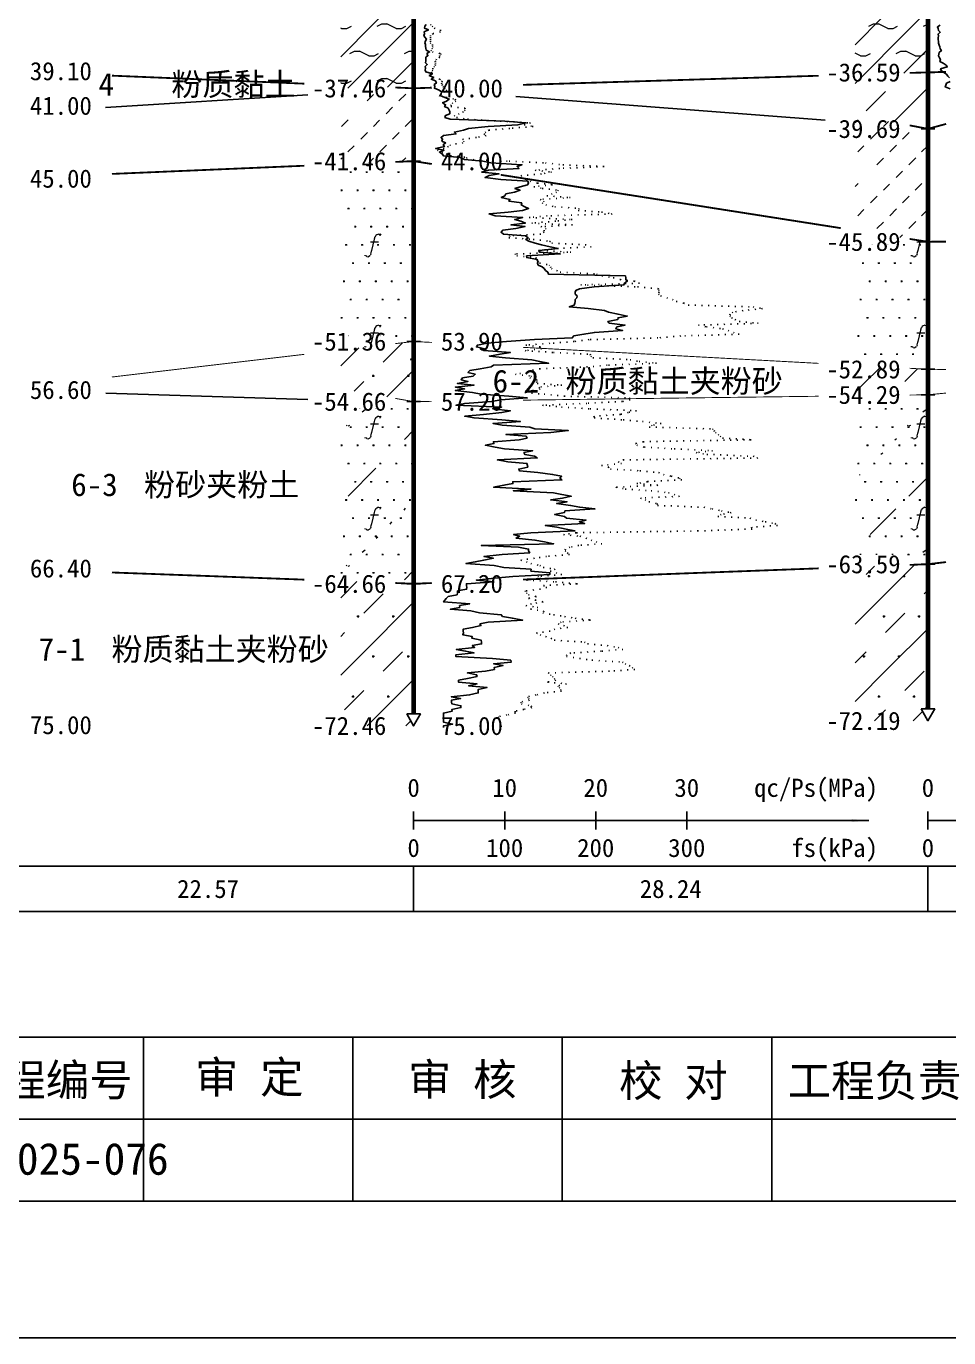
# Model space of a CAD drawing. Extents: x -37 to 3540, y -1485 to 297.
# Drawn here: x 2424.5 to 2525.8, y -891 to -747 of the extents above; entities that cross this region are included whole.
import ezdxf
from ezdxf.enums import TextEntityAlignment as Align

# ---------------------------------------------------------------- set-up
doc = ezdxf.new("R2010")
doc.units = 0
doc.linetypes.add('DOT', pattern=[6.35, 0, -6.35])
doc.layers.get('0').update_dxf_attribs({"linetype": 'CONTINUOUS'})
for name, color, linetype in [('CURVE', 200, 'CONTINUOUS'), ('FRAME', 7, 'CONTINUOUS'), ('HOLE', 41, 'CONTINUOUS'), ('RULER', 7, 'CONTINUOUS'), ('STRATUM', 241, 'CONTINUOUS')]:
    doc.layers.add(name, color=color, linetype=linetype)
doc.layers.add('HATCH', color=7, linetype='CONTINUOUS', lineweight=13)
doc.styles.add('ST', font='')
doc.styles.get('ST').set_extended_font_data('SimSun')
pattern_1 = [(45, (2182.6135, -891), (-2.12132, 2.12132), [10, 0]), (26.565, (2183.6876, -891.2536), (5.999823, 5.999812), [0.567, -12.849]), (0, (2183.1206, -891.2536), (0, 6), [0.567, -5.433]), (26.565, (2181.0322, -891), (5.999823, 5.999812), [0.567, -12.849]), (0, (2181.5393, -890.7464), (0, 6), [0.567, -5.433]), (153.435, (2183.1206, -891.2536), (-5.999818, -5e-06), [1.134, -12.2826]), (26.565, (2186.6876, -888.2536), (5.999823, 5.999812), [0.567, -12.849]), (0, (2186.1206, -888.2536), (0, 6), [0.567, -5.433]), (26.565, (2184.0322, -888), (5.999823, 5.999812), [0.567, -12.849]), (0, (2184.5393, -887.7464), (0, 6), [0.567, -5.433]), (153.435, (2186.1206, -888.2536), (-5.999818, -5e-06), [1.134, -12.2826])]
pattern_2 = [(45, (2182.6135, -891), (-6e-07, 6.99998), [0.9473, -8.9522]), (45, (2184.0135, -889.6), (-6e-07, 6.99998), [0.9869, -8.9126]), (45, (2185.4135, -888.2), (-6e-07, 6.99998), [1.06018, -8.83931]), (45, (2186.8135, -886.8), (-6e-07, 6.99998), [0.94918, -8.95032]), (45, (2188.2135, -885.4), (-6e-07, 6.99998), [1.0365, -8.863]), (45, (2186.1135, -891), (-6e-07, 6.99998), [1.01335, -8.88615]), (45, (2187.5135, -889.6), (-6e-07, 6.99998), [1.07896, -12.12037]), (45, (2188.9135, -888.2), (-6e-07, 6.99998), [0.99882, -8.90067]), (45, (2183.3135, -886.8), (-4e-07, 6.99998), [1.05533, -8.84416]), (45, (2184.7135, -885.4), (-4e-07, 6.99998), [1.0365, -8.863])]
pattern_3 = [(82.875, (2181.7789, -892.206), (0.0003693, 10.0001764), [0.0893, -80.5337]), (143.13, (2181.8799, -892.2818), (-29.999964, 20.000054), [0.12627, -49.87373]), (172.875, (2182.0571, -892.304), (-70.0002457, 9.9996603), [0.17857, -80.44443]), (206.565, (2182.2355, -892.2147), (-9.999705, -9.999687), [0.19954, -22.16046]), (243.435, (2182.325, -892.0363), (9e-06, -9.999696), [0.19954, -22.16146]), (255.964, (2182.414, -891.679), (-0.0002, -9.999501), [0.36813, -40.86287]), (255.964, (2182.724, -890.439), (-0.0002, -9.999501), [1.27838, -39.95262]), (255.964, (2182.7926, -890.165), (-0.0002, -9.999501), [0.28235, -40.94865]), (216.87, (2182.9828, -889.9108), (-9.999982, -10.000018), [0.12627, -49.87373]), (243.435, (2182.882, -889.9865), (9e-06, -9.999696), [0.19954, -22.16146]), (206.565, (2183.1613, -889.8215), (-9.999705, -9.999687), [0.19954, -22.16046]), (172.875, (2183.3385, -889.8437), (-70.0002457, 9.9996603), [0.17857, -80.44443]), (143.13, (2183.4395, -889.9194), (-29.999964, 20.000054), [0.12627, -49.87373]), (82.875, (2183.4284, -890.008), (0.0003693, 10.0001764), [0.0893, -80.5337]), (0, (2182.284, -890.66), (0, 10), [0.89286, -9.10714]), (0, (2182.6385, -891), (1, 2), [0, -1.75]), (0, (2182.6135, -890.975), (1, 2), [0, -1.75]), (0, (2182.6135, -891), (1, 2), [0, -1.75]), (0, (2182.5885, -891), (1, 2), [0, -1.75]), (0, (2182.6135, -891.025), (1, 2), [0, -1.75])]
pattern_4 = [(45, (2182.6135, -891), (-4.24264, 4.24264), [10, 0]), (45, (2183.6745, -894.182), (-2.12132, 6.36396), [3, -3])]
pattern_5 = [(82.875, (2180.7773, -893.6533), (0.000812, 22.000388), [0.1964, -177.1742]), (143.13, (2180.9996, -893.82), (-65.99992, 44.00012), [0.2778, -109.7222]), (172.875, (2181.3894, -893.8687), (-154.00054, 21.999253), [0.39285, -176.97775]), (206.565, (2181.782, -893.672), (-21.99935, -21.9993), [0.439, -48.753]), (243.435, (2181.978, -893.28), (2e-05, -21.99933), [0.439, -48.7552]), (255.964, (2182.175, -892.494), (-0.00044, -21.9989), [0.8099, -89.8983]), (255.964, (2182.857, -889.7656), (-0.00044, -21.9989), [2.8124, -87.8958]), (255.964, (2183.0075, -889.163), (-0.00044, -21.9989), [0.6212, -90.087]), (216.87, (2183.426, -888.6037), (-21.99996, -22.00004), [0.2778, -109.7222]), (243.435, (2183.204, -888.77), (2e-05, -21.99933), [0.439, -48.7552]), (206.565, (2183.819, -888.407), (-21.99935, -21.9993), [0.439, -48.753]), (172.875, (2184.2085, -888.456), (-154.00054, 21.999253), [0.39285, -176.97775]), (143.13, (2184.4308, -888.6228), (-65.99992, 44.00012), [0.2778, -109.7222]), (82.875, (2184.4064, -888.8177), (0.000812, 22.000388), [0.1964, -177.1742]), (0, (2181.888, -890.252), (0, 22), [1.9643, -20.0357]), (0, (2182.6685, -891), (2.2, 4.4), [0, -3.85]), (0, (2182.6135, -890.945), (2.2, 4.4), [0, -3.85]), (0, (2182.6135, -891), (2.2, 4.4), [0, -3.85]), (0, (2182.5585, -891), (2.2, 4.4), [0, -3.85]), (0, (2182.6135, -891.055), (2.2, 4.4), [0, -3.85])]
pattern_6 = [(45, (2182.613, -891), (-2e-06, 15.39996), [4.3383, -17.4406]), (45, (2188.802, -884.777), (-2e-06, 15.39996), [4.3861, -17.3928]), (45, (2193.762, -879.819), (-2e-06, 15.39996), [3.98994, -17.78894]), (26.565, (2182.6135, -883.3), (15.4, 15.4), [0.2123, -34.22315]), (36.8699, (2184.1535, -881.76), (15.4, 15.4), [0.43504, -76.56496]), (315, (2190.313, -875.653), (15.39996, 3e-06), [0.0727, -21.7062]), (26.565, (2190.3135, -891), (15.4, 15.4), [0.31845, -34.117]), (26.565, (2191.8535, -889.46), (15.4, 15.4), [0.2316, -34.20383]), (90, (2192.623, -888.69), (-15.4, -1e-06), [0.0633, -15.3367]), (26.565, (2193.3935, -887.92), (15.4, 15.4), [0.2002, -68.6707]), (36.8699, (2194.9335, -886.38), (15.4, 15.4), [0.2435, -76.7565]), (45, (2196.473, -884.84), (-5e-07, 15.39996), [0.24005, -21.53884]), (315, (2197.825, -883.195), (15.39996, 3e-06), [0.0727, -21.7062]), (36.8699, (2185.6935, -880.22), (15.4, 15.4), [0.22493, -76.77507]), (53.1301, (2187.2335, -878.68), (30.8, 46.2), [0.29564, -76.70436]), (53.1301, (2188.7735, -877.14), (30.8, 46.2), [0.27774, -76.72226])]

# ---------------------------------------------------------------- blocks, each defined once
blk = doc.blocks.new('图签_A3长')
for p, q in [((0, 18), (-380, 18)), ((-165, 0), (-165, 18)), ((-142, 0), (-142, 18)), ((-119, 0), (-119, 18)), ((-96, 0), (-96, 18)), ((-320, 9), (0, 9)), ((-380, 0), (0, 0))]:
    blk.add_line(p, q)
at = {"style": 'ST'}
for s, p in [('审 定', (-153.38, 13.61)), ('工程编号', (-175.73, 13.3)), ('审 核', (-129.99, 13.36)), ('校 对', (-106.8, 13.23)), ('工程负责', (-84.71, 13.23))]:
    blk.add_text(s, height=3.5, dxfattribs=at).set_placement(p, align=Align.MIDDLE_CENTER)
for tag, p in [('01＿单位名称', (-349.98, 8.36)), ('02＿工程名称', (-271.3, 5.16)), ('04＿工程编号', (-176.51, 4.65)), ('05＿日期', (-35.59, 4.65)), ('06＿图号', (-11.16, 4.91))]:
    blk.add_attdef(tag, text='', height=3.5, dxfattribs=at).set_placement(p, align=Align.MIDDLE_CENTER)
at = {"style": 'ST', "width": 0.85}
blk.add_attdef('03＿图件名称', text='', height=3, dxfattribs=at).set_placement((-205.49, 5.05), align=Align.MIDDLE_CENTER)
blk = doc.blocks.new('Arrow')
for points in [[(-3.984779, 0.348623), (0, 0), (-3.189535, 0)], [(-3.189535, 0), (0, 0), (-3.984779, -0.348623)]]:
    blk.add_solid(points)

msp = doc.modelspace()

# ---------------------------------------------------------------- hatches: boundary and pattern name
at = {"layer": 'HATCH'}
h = msp.add_hatch(dxfattribs=at)
h.set_pattern_fill('YNNT', color=251, style=0)
h.set_pattern_definition(pattern_1)
h.paths.add_polyline_path([(2467.03, -740), (2459.03, -739.07), (2459.03, -753.47), (2467.03, -753.81)])
h.paths.add_polyline_path([(2454.96, -755.29), (2464.52, -755.29), (2464.52, -752.36), (2454.96, -752.36)], flags=9)
h.paths.add_polyline_path([(2454.96, -741.49), (2464.52, -741.49), (2464.52, -738.56), (2454.96, -738.56)], flags=9)
h = msp.add_hatch(dxfattribs=at)
h.set_pattern_fill('YNNT', color=251, style=0)
h.set_pattern_definition(pattern_1)
h.paths.add_polyline_path([(2523.51, -739.06), (2515.51, -739.19), (2515.51, -752.31), (2523.51, -752.06)])
h.paths.add_polyline_path([(2511.44, -753.55), (2521, -753.55), (2521, -750.62), (2511.44, -750.62)], flags=9)
h.paths.add_polyline_path([(2511.44, -740.55), (2521, -740.55), (2521, -737.62), (2511.44, -737.62)], flags=9)
h = msp.add_hatch(dxfattribs=at)
h.set_pattern_fill('FZNT', color=32, style=0)
h.set_pattern_definition(pattern_4)
h.paths.add_polyline_path([(2523.51, -752.06), (2515.51, -752.31), (2515.51, -756.75), (2523.51, -758.26)])
h.paths.add_polyline_path([(2511.44, -759.75), (2521, -759.75), (2521, -756.82), (2511.44, -756.82)], flags=9)
h.paths.add_polyline_path([(2511.44, -753.55), (2521, -753.55), (2521, -750.62), (2511.44, -750.62)], flags=9)
h = msp.add_hatch(dxfattribs=at)
h.set_pattern_fill('NZFT', color=52, style=0)
h.set_pattern_definition(pattern_2)
h.paths.add_polyline_path([(2467.03, -753.81), (2459.03, -753.47), (2459.03, -762.14), (2467.03, -761.81)])
h.paths.add_polyline_path([(2454.96, -763.29), (2464.52, -763.29), (2464.52, -760.36), (2454.96, -760.36)], flags=9)
h.paths.add_polyline_path([(2454.96, -755.29), (2464.52, -755.29), (2464.52, -752.36), (2454.96, -752.36)], flags=9)
h = msp.add_hatch(dxfattribs=at)
h.set_pattern_fill('NZFT', color=52, style=0)
h.set_pattern_definition(pattern_2)
h.paths.add_polyline_path([(2523.51, -758.26), (2515.51, -756.75), (2515.51, -769.41), (2523.51, -770.66)])
h.paths.add_polyline_path([(2511.44, -772.15), (2521, -772.15), (2521, -769.22), (2511.44, -769.22)], flags=9)
h.paths.add_polyline_path([(2511.44, -759.75), (2521, -759.75), (2521, -756.82), (2511.44, -756.82)], flags=9)
h = msp.add_hatch(dxfattribs=at)
h.set_pattern_fill('FS', color=142, style=0)
h.set_pattern_definition(pattern_3)
h.paths.add_polyline_path([(2467.03, -761.81), (2459.03, -762.14), (2459.03, -782.55), (2467.03, -781.61)])
h.paths.add_polyline_path([(2454.96, -783.09), (2464.52, -783.09), (2464.52, -780.16), (2454.96, -780.16)], flags=9)
h.paths.add_polyline_path([(2454.96, -763.29), (2464.52, -763.29), (2464.52, -760.36), (2454.96, -760.36)], flags=9)
h = msp.add_hatch(dxfattribs=at)
h.set_pattern_fill('FS', color=142, style=0)
h.set_pattern_definition(pattern_3)
h.paths.add_polyline_path([(2523.51, -770.66), (2515.51, -769.41), (2515.51, -784.23), (2523.51, -784.66)])
h.paths.add_polyline_path([(2511.44, -786.15), (2521, -786.15), (2521, -783.22), (2511.44, -783.22)], flags=9)
h.paths.add_polyline_path([(2511.44, -772.15), (2521, -772.15), (2521, -769.22), (2511.44, -769.22)], flags=9)
h = msp.add_hatch(dxfattribs=at)
h.set_pattern_fill('FZNT', color=32, style=0)
h.set_pattern_definition(pattern_4)
h.paths.add_polyline_path([(2467.03, -781.61), (2459.03, -782.55), (2459.03, -786.81), (2467.03, -788.21)])
h.paths.add_polyline_path([(2454.96, -789.69), (2464.52, -789.69), (2464.52, -786.76), (2454.96, -786.76)], flags=9)
h.paths.add_polyline_path([(2454.96, -783.09), (2464.52, -783.09), (2464.52, -780.16), (2454.96, -780.16)], flags=9)
h = msp.add_hatch(dxfattribs=at)
h.set_pattern_fill('FS', color=32, scale=2.2, style=0)
h.set_pattern_definition(pattern_5)
h.paths.add_polyline_path([(2467.03, -781.61), (2459.03, -782.55), (2459.03, -786.81), (2467.03, -788.21)])
h.paths.add_polyline_path([(2454.96, -789.69), (2464.52, -789.69), (2464.52, -786.76), (2454.96, -786.76)], flags=9)
h.paths.add_polyline_path([(2454.96, -783.09), (2464.52, -783.09), (2464.52, -780.16), (2454.96, -780.16)], flags=9)
h = msp.add_hatch(dxfattribs=at)
h.set_pattern_fill('FZNT', color=32, style=0)
h.set_pattern_definition(pattern_4)
h.paths.add_polyline_path([(2523.51, -784.66), (2515.51, -784.23), (2515.51, -787.57), (2523.51, -787.46)])
h.paths.add_polyline_path([(2511.44, -788.95), (2521, -788.95), (2521, -786.02), (2511.44, -786.02)], flags=9)
h.paths.add_polyline_path([(2511.44, -786.15), (2521, -786.15), (2521, -783.22), (2511.44, -783.22)], flags=9)
h = msp.add_hatch(dxfattribs=at)
h.set_pattern_fill('FS', color=142, style=0)
h.set_pattern_definition(pattern_3)
h.paths.add_polyline_path([(2523.51, -787.46), (2515.51, -787.57), (2515.51, -806.36), (2523.51, -806.06)])
h.paths.add_polyline_path([(2511.44, -807.55), (2521, -807.55), (2521, -804.62), (2511.44, -804.62)], flags=9)
h.paths.add_polyline_path([(2511.44, -788.95), (2521, -788.95), (2521, -786.02), (2511.44, -786.02)], flags=9)
h = msp.add_hatch(dxfattribs=at)
h.set_pattern_fill('SZFT', color=142, scale=2.2, style=0)
h.set_pattern_definition(pattern_6)
h.paths.add_polyline_path([(2523.51, -787.46), (2515.51, -787.57), (2515.51, -806.36), (2523.51, -806.06)])
h.paths.add_polyline_path([(2511.44, -807.55), (2521, -807.55), (2521, -804.62), (2511.44, -804.62)], flags=9)
h.paths.add_polyline_path([(2511.44, -788.95), (2521, -788.95), (2521, -786.02), (2511.44, -786.02)], flags=9)
h = msp.add_hatch(dxfattribs=at)
h.set_pattern_fill('FS', color=142, style=0)
h.set_pattern_definition(pattern_3)
h.paths.add_polyline_path([(2467.03, -788.21), (2459.03, -786.81), (2459.03, -807.91), (2467.03, -808.21)])
h.paths.add_polyline_path([(2454.96, -809.69), (2464.52, -809.69), (2464.52, -806.76), (2454.96, -806.76)], flags=9)
h.paths.add_polyline_path([(2454.96, -789.69), (2464.52, -789.69), (2464.52, -786.76), (2454.96, -786.76)], flags=9)
h = msp.add_hatch(dxfattribs=at)
h.set_pattern_fill('SZFT', color=142, scale=2.2, style=0)
h.set_pattern_definition(pattern_6)
h.paths.add_polyline_path([(2467.03, -788.21), (2459.03, -786.81), (2459.03, -807.91), (2467.03, -808.21)])
h.paths.add_polyline_path([(2454.96, -809.69), (2464.52, -809.69), (2464.52, -806.76), (2454.96, -806.76)], flags=9)
h.paths.add_polyline_path([(2454.96, -789.69), (2464.52, -789.69), (2464.52, -786.76), (2454.96, -786.76)], flags=9)
h = msp.add_hatch(dxfattribs=at)
h.set_pattern_fill('FZNT', color=32, style=0)
h.set_pattern_definition(pattern_4)
h.paths.add_polyline_path([(2523.51, -806.06), (2515.51, -806.36), (2515.51, -823.26), (2523.51, -823.26), (2522.76, -821.96), (2523.51, -821.96)])
h.paths.add_polyline_path([(2511.44, -824.75), (2521, -824.75), (2521, -821.82), (2511.44, -821.82)], flags=9)
h.paths.add_polyline_path([(2511.44, -807.55), (2521, -807.55), (2521, -804.62), (2511.44, -804.62)], flags=9)
h = msp.add_hatch(dxfattribs=at)
h.set_pattern_fill('FS', color=32, scale=2.2, style=0)
h.set_pattern_definition(pattern_5)
h.paths.add_polyline_path([(2523.51, -806.06), (2515.51, -806.36), (2515.51, -823.26), (2523.51, -823.26), (2522.76, -821.96), (2523.51, -821.96)])
h.paths.add_polyline_path([(2511.44, -824.75), (2521, -824.75), (2521, -821.82), (2511.44, -821.82)], flags=9)
h.paths.add_polyline_path([(2511.44, -807.55), (2521, -807.55), (2521, -804.62), (2511.44, -804.62)], flags=9)
h = msp.add_hatch(dxfattribs=at)
h.set_pattern_fill('FZNT', color=32, style=0)
h.set_pattern_definition(pattern_4)
h.paths.add_polyline_path([(2467.03, -808.21), (2459.03, -807.91), (2459.03, -823.81), (2467.03, -823.81), (2466.28, -822.51), (2467.03, -822.51)])
h.paths.add_polyline_path([(2454.96, -825.29), (2464.52, -825.29), (2464.52, -822.36), (2454.96, -822.36)], flags=9)
h.paths.add_polyline_path([(2454.96, -809.69), (2464.52, -809.69), (2464.52, -806.76), (2454.96, -806.76)], flags=9)
h = msp.add_hatch(dxfattribs=at)
h.set_pattern_fill('FS', color=32, scale=2.2, style=0)
h.set_pattern_definition(pattern_5)
h.paths.add_polyline_path([(2467.03, -808.21), (2459.03, -807.91), (2459.03, -823.81), (2467.03, -823.81), (2466.28, -822.51), (2467.03, -822.51)])
h.paths.add_polyline_path([(2454.96, -825.29), (2464.52, -825.29), (2464.52, -822.36), (2454.96, -822.36)], flags=9)
h.paths.add_polyline_path([(2454.96, -809.69), (2464.52, -809.69), (2464.52, -806.76), (2454.96, -806.76)], flags=9)

# ---------------------------------------------------------------- linework, layer by layer
at = {"layer": 'CURVE', "color": 30, "linetype": 'Continuous'}
for points in [[(2468.41, -746.81), (2468.26, -747), (2468.24, -747.21), (2468.66, -747.4), (2468.18, -747.61), (2468.22, -747.81), (2468.17, -748), (2468.26, -748.21), (2468.44, -748.4), (2468.33, -748.61), (2468.27, -748.81), (2468.32, -749), (2468.34, -749.21), (2468.37, -749.4), (2468.41, -749.61), (2468.78, -749.81), (2468.49, -750), (2468.6, -750.21), (2468.36, -750.4), (2468.38, -750.61), (2468.37, -750.81), (2468.33, -751), (2468.53, -751.21), (2468.31, -751.4), (2468.32, -751.61), (2468.3, -751.81), (2468.36, -752), (2469.1, -752.21), (2468.75, -752.4), (2469.25, -752.61), (2468.97, -752.81), (2469.43, -753), (2469.54, -753.21), (2469.29, -753.4), (2469.36, -753.61), (2469.32, -753.81), (2469.82, -754), (2470.08, -754.21), (2470.07, -754.4), (2469.94, -754.61), (2470.45, -754.81), (2470.95, -755), (2470.64, -755.21), (2470.22, -755.4), (2470.55, -755.61), (2470.43, -755.81), (2470.81, -756), (2470.93, -756.21), (2470.99, -756.4), (2471, -756.61), (2470.53, -756.81), (2470.47, -757), (2471.06, -757.21), (2477.05, -757.4), (2479.4, -757.61), (2478.48, -757.81), (2475.21, -758), (2473.07, -758.21), (2472.52, -758.4), (2471.51, -758.61), (2471.69, -758.81), (2470.31, -759), (2470.04, -759.21), (2470.22, -759.4), (2470.13, -759.61), (2470.54, -759.81), (2470.28, -760), (2470.42, -760.21), (2469.45, -760.4), (2470.35, -760.61), (2469.86, -760.81), (2470.17, -761), (2470.3, -761.21), (2472.16, -761.4), (2472.62, -761.61), (2474.62, -761.81), (2475.52, -762), (2478.93, -762.21), (2478.4, -762.4), (2478.62, -762.61), (2475.26, -762.81), (2474.52, -763), (2476.41, -763.21), (2475.33, -763.4), (2474.87, -763.61), (2476.62, -763.81), (2479.58, -764), (2479.66, -764.21), (2479.54, -764.4), (2478.75, -764.61), (2478.15, -764.81), (2478.72, -765), (2478.1, -765.21), (2477.17, -765.4), (2477.05, -765.61), (2476.66, -765.81), (2477.61, -766), (2477.49, -766.21), (2478.91, -766.4), (2478.86, -766.61), (2479.26, -766.81), (2479.65, -767), (2478.98, -767.21), (2477.43, -767.4), (2475.31, -767.61), (2475.98, -767.81), (2479.02, -768), (2478.14, -768.21), (2478.8, -768.4), (2479.31, -768.61), (2477.71, -768.81), (2479.27, -769), (2478.24, -769.21), (2476.82, -769.4), (2476.63, -769.61), (2476.9, -769.81), (2479.3, -770), (2479.6, -770.21), (2479.34, -770.4), (2479.69, -770.61), (2480.38, -770.81), (2481.06, -771), (2482.01, -771.21), (2482.89, -771.4), (2480.77, -771.61), (2480.86, -771.81), (2483.13, -772), (2479.43, -772.21), (2479.45, -772.4), (2480.61, -772.61), (2480.66, -772.81), (2480.64, -773), (2480.71, -773.21), (2481.15, -773.4), (2481.38, -773.61), (2481.53, -773.81), (2481.76, -774), (2481.84, -774.21), (2490.29, -774.4), (2490.35, -774.61), (2490.32, -774.81), (2490.5, -775), (2490.18, -775.21), (2490.13, -775.4), (2486.85, -775.61), (2485.25, -775.81), (2484.83, -776), (2484.78, -776.21), (2484.78, -776.4), (2484.98, -776.61), (2484.94, -776.81), (2484.79, -777), (2484.78, -777.21), (2484.74, -777.4), (2484.66, -777.61), (2484.12, -777.81), (2486.2, -778), (2488, -778.21), (2488.42, -778.4), (2489.48, -778.61), (2490.5, -778.81), (2489.48, -779), (2489.44, -779.21), (2488.36, -779.4), (2488.52, -779.61), (2490.26, -779.81), (2489.35, -780), (2489.23, -780.21), (2489.98, -780.4), (2486.88, -780.61), (2485.73, -780.81), (2484.61, -781), (2484.46, -781.21), (2480.32, -781.4), (2477.23, -781.61), (2475.1, -781.81), (2474.04, -782), (2473.92, -782.21), (2474.8, -782.4), (2474.73, -782.61), (2477.66, -782.81), (2476.52, -783), (2475.35, -783.21), (2477.12, -783.4), (2480, -783.61), (2480.91, -783.81), (2481.86, -784), (2475.81, -784.21), (2475.54, -784.4), (2474.35, -784.61), (2473.21, -784.81), (2473, -785), (2473.8, -785.21), (2473.58, -785.4), (2472.4, -785.61), (2472.25, -785.81), (2473, -786), (2471.84, -786.21), (2473.67, -786.4), (2471.62, -786.61), (2472.62, -786.81), (2471.6, -787), (2473.5, -787.21), (2474.45, -787.4), (2477.48, -787.61), (2479.51, -787.81), (2476.6, -788), (2475.6, -788.21), (2472.65, -788.4), (2471.67, -788.61), (2476.69, -788.81), (2475.73, -789), (2477.66, -789.21), (2476.71, -789.4), (2474.69, -789.61), (2472.64, -789.81), (2473.68, -790), (2476.71, -790.21), (2478.76, -790.4), (2475.75, -790.61), (2476.77, -790.81), (2479.78, -791), (2480.36, -791.21), (2484.02, -791.4), (2482.1, -791.61), (2477.17, -791.81), (2479.38, -792), (2479.5, -792.21), (2478.62, -792.4), (2475.79, -792.61), (2475.85, -792.81), (2474.92, -793), (2475.99, -793.21), (2477.02, -793.4), (2480.09, -793.61), (2479.14, -793.81), (2479.24, -794), (2480.31, -794.21), (2480.61, -794.4), (2476.24, -794.61), (2477.39, -794.81), (2479.48, -795), (2479.55, -795.21), (2479.56, -795.4), (2478.58, -795.61), (2478.65, -795.81), (2480.68, -796), (2482.3, -796.21), (2483.28, -796.4), (2483.1, -796.61), (2483.31, -796.81), (2477.92, -797), (2477.93, -797.21), (2476.94, -797.4), (2475.81, -797.61), (2479.91, -797.81), (2477.99, -798), (2482.39, -798.21), (2483.31, -798.4), (2484.34, -798.61), (2483.37, -798.81), (2482.09, -799), (2483.88, -799.21), (2482.74, -799.4), (2484.27, -799.61), (2485.27, -799.81), (2486.95, -800), (2483.65, -800.21), (2483.6, -800.4), (2482.52, -800.61), (2483.59, -800.81), (2483.83, -801), (2485.98, -801.21), (2485.24, -801.4), (2485.81, -801.61), (2481.49, -801.81), (2482.77, -802), (2483.77, -802.2), (2484.74, -802.41), (2479.89, -802.61), (2478.01, -802.81), (2478.67, -803), (2478.28, -803.2), (2480.36, -803.41), (2481.4, -803.61), (2482.41, -803.81), (2474.46, -804), (2478.55, -804.2), (2479.65, -804.41), (2479.63, -804.61), (2479.79, -804.81), (2476.76, -805), (2474.76, -805.2), (2475.8, -805.41), (2474.73, -805.61), (2473.8, -805.81), (2472.78, -806), (2475.86, -806.2), (2476.95, -806.41), (2479.93, -806.61), (2479.92, -806.81), (2482, -807), (2481.98, -807.2), (2477.92, -807.41), (2475.93, -807.61), (2473.92, -807.81), (2475.85, -808), (2472.83, -808.21), (2472.83, -808.41), (2472.86, -808.61), (2472.85, -808.81), (2471.86, -809), (2471.84, -809.2), (2471.81, -809.41), (2470.84, -809.61), (2470.61, -809.81), (2470.45, -810), (2470.32, -810.2), (2473.2, -810.41), (2472.08, -810.61), (2472.09, -810.81), (2471.07, -811), (2473.31, -811.2), (2474.28, -811.41), (2476.65, -811.61), (2476.81, -811.81), (2477.88, -812), (2479.02, -812.2), (2475.23, -812.41), (2474.31, -812.61), (2474.43, -812.81), (2473.5, -813), (2472.46, -813.2), (2472.49, -813.41), (2472.5, -813.61), (2472.42, -813.81), (2473.45, -814), (2473.43, -814.2), (2474.46, -814.41), (2474.48, -814.61), (2474.49, -814.81), (2473.47, -815), (2473.73, -815.2), (2471.72, -815.41), (2472.73, -815.61), (2473.68, -815.81), (2471.68, -816), (2471.68, -816.2), (2475.68, -816.41), (2477.7, -816.61), (2477.75, -816.81), (2475.81, -817), (2476.85, -817.2), (2475.87, -817.41), (2475.9, -817.61), (2474.92, -817.81), (2472.93, -818), (2473.94, -818.2), (2474, -818.41), (2472.96, -818.61), (2471.96, -818.81), (2471.95, -819), (2474, -819.2), (2473.07, -819.41), (2475.09, -819.61), (2474.13, -819.81), (2474.13, -820), (2474.13, -820.2), (2473.17, -820.41), (2471.17, -820.61), (2472.19, -820.81), (2471.19, -821), (2471.18, -821.2), (2471.23, -821.41), (2472.23, -821.61), (2472.23, -821.81), (2471.23, -822), (2471.25, -822.2), (2470.3, -822.41), (2470.31, -822.61), (2470.31, -822.81), (2470.32, -823), (2470.31, -823.2), (2470.32, -823.41), (2471.32, -823.61), (2470.31, -823.81), (2470.3, -824)], [(2524.87, -746.86), (2524.56, -747.06), (2524.64, -747.26), (2524.66, -747.46), (2524.87, -747.66), (2524.63, -747.86), (2524.69, -748.06), (2524.64, -748.26), (2524.65, -748.46), (2524.68, -748.66), (2524.68, -748.86), (2524.74, -749.06), (2524.81, -749.26), (2524.87, -749.46), (2525, -749.66), (2524.76, -749.86), (2524.72, -750.06), (2524.68, -750.26), (2524.8, -750.46), (2524.88, -750.66), (2524.81, -750.86), (2525.17, -751.06), (2525.51, -751.26), (2525.63, -751.46), (2524.91, -751.66), (2524.96, -751.86), (2525.25, -752.06), (2525.54, -752.26), (2525.69, -752.46), (2525.89, -752.66)], [(2525.95, -753.06), (2525.57, -753.26), (2525.47, -753.46), (2525.41, -753.66), (2525.95, -753.86)]]:
    msp.add_lwpolyline(points, dxfattribs=at)
at = {"layer": 'CURVE', "color": 100, "linetype": 'DOT', "ltscale": 0.1}
msp.add_lwpolyline([(2468.88, -746.81), (2469.07, -747), (2469.3, -747.21), (2469.99, -747.4), (2469.98, -747.61), (2469.13, -747.81), (2468.9, -748), (2468.87, -748.21), (2468.88, -748.4), (2468.88, -748.61), (2468.86, -748.81), (2469.09, -749), (2469.14, -749.21), (2469.09, -749.4), (2468.92, -749.61), (2469.09, -749.81), (2470.02, -750), (2469.89, -750.21), (2469.9, -750.4), (2469.56, -750.61), (2469.4, -750.81), (2469.43, -751), (2469.43, -751.21), (2469.32, -751.4), (2469.13, -751.61), (2469.13, -751.81), (2469.01, -752), (2469.08, -752.21), (2468.79, -752.4), (2469.07, -752.61), (2469.91, -752.81), (2470.17, -753), (2470.08, -753.21), (2470.15, -753.4), (2470.26, -753.61), (2470.43, -753.81), (2470.69, -754), (2470.42, -754.21), (2470.09, -754.4), (2469.82, -754.61), (2470.6, -754.81), (2471.6, -755), (2471.68, -755.21), (2471.35, -755.4), (2471.14, -755.61), (2471.13, -755.81), (2472.66, -756), (2472.7, -756.21), (2472.5, -756.4), (2472.05, -756.61), (2471.49, -756.81), (2471.75, -757), (2472.95, -757.21), (2476.55, -757.4), (2479.85, -757.61), (2479.17, -757.81), (2480.16, -758), (2477.58, -758.21), (2475.32, -758.4), (2474.97, -758.61), (2474.76, -758.81), (2474.99, -759), (2473.92, -759.21), (2472.42, -759.4), (2472.58, -759.61), (2472.45, -759.81), (2471.07, -760), (2470.86, -760.21), (2470.37, -760.4), (2469.64, -760.61), (2470.15, -760.81), (2470.61, -761), (2471.08, -761.21), (2472.88, -761.4), (2472.81, -761.61), (2477.51, -761.81), (2481.5, -762), (2483.42, -762.21), (2487.95, -762.4), (2483.09, -762.61), (2480.39, -762.81), (2482.19, -763), (2481.08, -763.21), (2478.9, -763.4), (2478.53, -763.61), (2479.43, -763.81), (2479.82, -764), (2480.63, -764.21), (2482.29, -764.4), (2480.24, -764.61), (2481.15, -764.81), (2482.92, -765), (2482.73, -765.21), (2482.25, -765.4), (2481.67, -765.61), (2484.24, -765.81), (2480.93, -766), (2481.38, -766.21), (2481.14, -766.4), (2481.54, -766.61), (2482.53, -766.81), (2485.2, -767), (2485.11, -767.21), (2487.68, -767.4), (2488.83, -767.61), (2481.71, -767.81), (2479.73, -768), (2484.43, -768.21), (2482.64, -768.4), (2480, -768.61), (2484.48, -768.81), (2481.02, -769), (2481.57, -769.21), (2481.38, -769.4), (2481.36, -769.61), (2480.99, -769.81), (2477.59, -770), (2477.48, -770.21), (2480.16, -770.4), (2481.97, -770.61), (2482.2, -770.81), (2485.9, -771), (2486.54, -771.21), (2482.96, -771.4), (2480.94, -771.61), (2484.31, -771.81), (2478.13, -772), (2478.35, -772.21), (2480.47, -772.4), (2480.55, -772.61), (2480.72, -772.81), (2480.87, -773), (2481.9, -773.21), (2482.08, -773.4), (2482.16, -773.61), (2482.73, -773.81), (2483.11, -774), (2487.11, -774.21), (2487.71, -774.4), (2488.95, -774.61), (2489.72, -774.81), (2491.26, -775), (2491.83, -775.21), (2485.38, -775.4), (2491.62, -775.61), (2493.92, -775.81), (2493.95, -776), (2493.98, -776.21), (2493.92, -776.4), (2494.14, -776.61), (2494.83, -776.81), (2495.46, -777), (2495.87, -777.21), (2496.69, -777.4), (2497.18, -777.61), (2504.31, -777.81), (2505.35, -778), (2503.22, -778.21), (2502.09, -778.4), (2501.78, -778.61), (2501.75, -778.81), (2501.95, -779), (2502.32, -779.21), (2502.78, -779.4), (2504.88, -779.61), (2498.31, -779.81), (2499.18, -780), (2500.95, -780.21), (2501.57, -780.4), (2502.15, -780.61), (2502.78, -780.81), (2496.37, -781), (2493.86, -781.21), (2486.31, -781.4), (2484.65, -781.61), (2482, -781.81), (2479.37, -782), (2480.93, -782.21), (2481.09, -782.4), (2479.28, -782.61), (2482.38, -782.81), (2486.43, -783), (2486.51, -783.21), (2486.71, -783.4), (2490.8, -783.61), (2491.79, -783.81), (2493.69, -784), (2488.3, -784.21), (2486.12, -784.4), (2480.92, -784.61), (2479.73, -784.81), (2479.51, -785), (2478.21, -785.21), (2479.99, -785.4), (2479.78, -785.61), (2480.55, -785.81), (2480.54, -786), (2480.61, -786.21), (2483.29, -786.4), (2480.81, -786.61), (2480.92, -786.81), (2480.13, -787), (2479.25, -787.21), (2481.35, -787.4), (2483.57, -787.61), (2490.72, -787.81), (2490.81, -788), (2489.96, -788.21), (2486.07, -788.4), (2481.18, -788.61), (2483.26, -788.81), (2486.41, -789), (2491.49, -789.21), (2490.6, -789.4), (2489.75, -789.61), (2486.82, -789.81), (2486.87, -790), (2490.05, -790.21), (2492.15, -790.4), (2494.2, -790.61), (2493.23, -790.81), (2492.91, -791), (2499.84, -791.21), (2500.03, -791.4), (2500.19, -791.61), (2500.49, -791.81), (2500.68, -792), (2500.95, -792.21), (2504.1, -792.4), (2492.26, -792.61), (2491.4, -792.81), (2491.53, -793), (2492.37, -793.21), (2495.66, -793.4), (2499.87, -793.61), (2498.06, -793.81), (2499.24, -794), (2504.33, -794.21), (2504.84, -794.4), (2490.09, -794.61), (2489.5, -794.81), (2489.87, -795), (2487.66, -795.21), (2488.43, -795.4), (2488.64, -795.61), (2491.88, -795.81), (2493.93, -796), (2494.46, -796.21), (2495.33, -796.4), (2496.23, -796.61), (2496.49, -796.81), (2492.71, -797), (2491.55, -797.21), (2493.84, -797.4), (2489.24, -797.61), (2490.28, -797.81), (2493.11, -798), (2495.01, -798.21), (2495.63, -798.4), (2496.22, -798.61), (2491.96, -798.81), (2492.46, -799), (2492.86, -799.21), (2493.77, -799.4), (2493.81, -799.61), (2498.9, -799.81), (2499.8, -800), (2500.83, -800.21), (2501.89, -800.4), (2500.82, -800.61), (2500.44, -800.81), (2503.96, -801), (2504.6, -801.21), (2505.64, -801.4), (2506.71, -801.61), (2507, -801.81), (2504.12, -802), (2504.21, -802.2), (2498.26, -802.41), (2484.87, -802.61), (2483.5, -802.81), (2485.3, -803), (2485.95, -803.2), (2486.52, -803.41), (2487.07, -803.61), (2487.71, -803.81), (2485.17, -804), (2484.2, -804.2), (2483.72, -804.41), (2483.66, -804.61), (2483.91, -804.81), (2484.14, -805), (2481.64, -805.2), (2480.3, -805.41), (2478.82, -805.61), (2479.41, -805.81), (2479.89, -806), (2480.89, -806.2), (2481.27, -806.41), (2482.57, -806.61), (2482.03, -806.81), (2482.67, -807), (2483.3, -807.2), (2480.66, -807.41), (2481.02, -807.61), (2479.41, -807.81), (2482.63, -808), (2485.02, -808.21), (2481.3, -808.41), (2481.66, -808.61), (2480.96, -808.81), (2479.23, -809), (2479.43, -809.2), (2479.64, -809.41), (2480.52, -809.61), (2479.63, -809.81), (2480.41, -810), (2481.27, -810.2), (2479.96, -810.41), (2479.37, -810.61), (2480.68, -810.81), (2479.86, -811), (2481.34, -811.2), (2481.21, -811.41), (2482.4, -811.61), (2483.61, -811.81), (2484.78, -812), (2486.44, -812.2), (2483.25, -812.41), (2482.92, -812.61), (2483.49, -812.81), (2483.97, -813), (2482.55, -813.2), (2482.02, -813.41), (2480.54, -813.61), (2480.92, -813.81), (2481.52, -814), (2482.11, -814.2), (2482.46, -814.41), (2485.8, -814.61), (2486.13, -814.81), (2488.28, -815), (2489.48, -815.2), (2490.02, -815.41), (2487.66, -815.61), (2484.28, -815.81), (2483.84, -816), (2483.81, -816.2), (2485.26, -816.41), (2486.62, -816.61), (2489.96, -816.81), (2490.25, -817), (2490.71, -817.2), (2491.04, -817.41), (2491.31, -817.61), (2488.54, -817.81), (2481.81, -818), (2482.07, -818.2), (2482.28, -818.41), (2482.47, -818.61), (2482.64, -818.81), (2481.73, -819), (2483.82, -819.2), (2482.91, -819.41), (2483.01, -819.61), (2483.17, -819.81), (2483.27, -820), (2481.4, -820.2), (2480.49, -820.41), (2479.56, -820.61), (2479.65, -820.81), (2479.76, -821), (2478.82, -821.2), (2478.87, -821.41), (2479.95, -821.61), (2480.01, -821.81), (2479.12, -822), (2478.18, -822.2), (2478.22, -822.41), (2477.28, -822.61), (2476.33, -822.81), (2476.41, -823), (2476.48, -823.2), (2476.55, -823.41), (2476.59, -823.61), (2476.64, -823.81), (2476.64, -824)], dxfattribs=at)
at = {"layer": 'FRAME', "linetype": 'Continuous'}
msp.add_line((2164.66, -876), (2602.36, -876), dxfattribs=at)
at = {"layer": 'FRAME', "color": 245, "linetype": 'Continuous'}
for p, q in [((3017.96, -891), (2140.07, -891)), ((2144.66, -891), (2622.36, -891))]:
    msp.add_line(p, q, dxfattribs=at)
at = {"layer": 'HOLE', "linetype": 'Continuous', "const_width": 0.5}
for points in [[(2467.03, -673.81), (2467.03, -822.51)], [(2523.51, -673.26), (2523.51, -821.96)]]:
    msp.add_lwpolyline(points, dxfattribs=at)
at = {"layer": 'HOLE', "linetype": 'Continuous'}
for points in [[(2522.76, -752.06), (2524.26, -752.06)], [(2466.28, -753.81), (2467.78, -753.81)], [(2522.76, -758.26), (2524.26, -758.26)], [(2466.28, -761.81), (2467.78, -761.81)], [(2522.76, -770.66), (2524.26, -770.66)], [(2466.28, -781.61), (2467.78, -781.61)], [(2522.76, -784.66), (2524.26, -784.66)], [(2522.76, -787.46), (2524.26, -787.46)], [(2466.28, -788.21), (2467.78, -788.21)], [(2522.76, -806.06), (2524.26, -806.06)], [(2466.28, -808.21), (2467.78, -808.21)]]:
    msp.add_lwpolyline(points, dxfattribs=at)
for points in [[(2522.76, -821.96), (2524.26, -821.96), (2523.51, -823.26)], [(2466.28, -822.51), (2467.78, -822.51), (2467.03, -823.81)]]:
    msp.add_lwpolyline(points, close=True, dxfattribs=at)
at = {"layer": 'RULER', "linetype": 'Continuous'}
for points in [[(2467.03, -834.21), (2467.03, -833.21)], [(2477.03, -834.21), (2477.03, -833.21)], [(2487.03, -834.21), (2487.03, -833.21)], [(2497.03, -834.21), (2497.03, -833.21)], [(2523.51, -834.21), (2523.51, -833.21)], [(2467.03, -834.21), (2517.03, -834.21)], [(2467.03, -834.21), (2467.03, -835.21)], [(2477.03, -834.21), (2477.03, -835.21)], [(2487.03, -834.21), (2487.03, -835.21)], [(2497.03, -834.21), (2497.03, -835.21)], [(2523.51, -834.21), (2573.51, -834.21)], [(2523.51, -834.21), (2523.51, -835.21)], [(2421.89, -839.21), (2467.03, -839.21), (2467.03, -844.21), (2421.89, -844.21)], [(2467.03, -839.21), (2523.51, -839.21), (2523.51, -844.21), (2467.03, -844.21)], [(2523.51, -839.21), (2575.34, -839.21), (2575.34, -844.21), (2523.51, -844.21)]]:
    msp.add_lwpolyline(points, dxfattribs=at)
at = {"layer": 'STRATUM', "linetype": 'Continuous'}
for points, const_width in [([(2433.89, -752.42), (2444.46, -752.86), (2455.03, -753.3)], 0.2), ([(2479.03, -753.43), (2495.27, -752.93), (2511.51, -752.43)], 0.2), ([(2521.51, -752.12), (2523.51, -752.06), (2525.51, -752)], 0.2), ([(2465.03, -753.72), (2467.03, -753.81), (2469.03, -753.74)], 0.2), ([(2521.51, -757.88), (2523.51, -758.26), (2525.51, -757.72)], 0.2), ([(2465.03, -761.89), (2467.03, -761.81), (2469.03, -762.12)], 0.2), ([(2433.89, -763.21), (2444.46, -762.76), (2455.03, -762.31)], 0.2), ([(2476.6, -763.31), (2495.27, -766.23), (2513.94, -769.16)], 0.2), ([(2521.51, -770.35), (2523.51, -770.66), (2525.51, -770.64)], 0.2), ([(2465.03, -781.84), (2467.03, -781.61), (2469.03, -781.71)], 0.1), ([(2433.89, -785.51), (2444.46, -784.26), (2455.03, -783.02)], 0.1), ([(2479.03, -782.25), (2495.27, -783.13), (2511.51, -784.01)], 0.1), ([(2521.51, -784.55), (2523.51, -784.66), (2525.51, -784.68)], 0.1), ([(2479.03, -788.05), (2495.27, -787.83), (2511.51, -787.62)], 0.1), ([(2521.51, -787.49), (2523.51, -787.46), (2525.51, -787.27)], 0.1), ([(2465.03, -787.86), (2467.03, -788.21), (2469.03, -788.18)], 0.1), ([(2479.03, -807.75), (2495.27, -807.13), (2511.51, -806.52)], 0.2), ([(2521.51, -806.14), (2523.51, -806.06), (2525.51, -805.83)], 0.2), ([(2433.89, -806.97), (2444.46, -807.36), (2455.03, -807.76)], 0.2), ([(2465.03, -808.13), (2467.03, -808.21), (2469.03, -808.13)], 0.2)]:
    msp.add_lwpolyline(points, dxfattribs=dict(at, const_width=const_width))
at = {"layer": 'STRATUM'}
for points in [[(2433.2, -755.92), (2455.41, -754.54)], [(2512.23, -757.29), (2478.27, -754.72)], [(2455.42, -787.99), (2433.22, -787.29)]]:
    msp.add_lwpolyline(points, dxfattribs=at)

# ---------------------------------------------------------------- block references
at = {"layer": 'FRAME'}
ref = msp.add_blockref('图签_A3长', (2602.36, -876), dxfattribs=at)
ref.add_attrib('04＿工程编号', 'NLKC2025-076', dxfattribs={"layer": '0', "height": 3.5, "style": 'ST'}).set_placement((2425.84, -871.35), align=Align.MIDDLE_CENTER)
at = {"layer": 'RULER', "xscale": 0.5, "yscale": 0.5, "zscale": 0.5}
msp.add_blockref('Arrow', (2517.03, -834.21), dxfattribs=at)

# ---------------------------------------------------------------- texts
at = {"layer": 'HOLE', "style": 'ST'}
for s, p in [('39.10', (2424.89, -751.92)), ('40.00', (2470.03, -753.81)), ('41.00', (2424.89, -755.72)), ('44.00', (2470.03, -761.81)), ('45.00', (2424.89, -763.72)), ('53.90', (2470.03, -781.61)), ('56.60', (2424.89, -786.92)), ('57.20', (2470.03, -788.21)), ('66.40', (2424.89, -806.52)), ('67.20', (2470.03, -808.21)), ('75.00', (2424.89, -823.72)), ('75.00', (2470.03, -823.81))]:
    msp.add_text(s, height=2, dxfattribs=at).set_placement(p, align=Align.MIDDLE_LEFT)
for s, p in [('-36.59', (2520.51, -752.06)), ('-37.46', (2464.03, -753.81)), ('-39.69', (2520.51, -758.26)), ('-41.46', (2464.03, -761.81)), ('-45.89', (2520.51, -770.66)), ('-51.36', (2464.03, -781.61)), ('-52.89', (2520.51, -784.66)), ('-54.66', (2464.03, -788.21)), ('-54.29', (2520.51, -787.46)), ('-63.59', (2520.51, -806.06)), ('-64.66', (2464.03, -808.21)), ('-72.46', (2464.03, -823.81)), ('-72.19', (2520.51, -823.26))]:
    msp.add_text(s, height=2, dxfattribs=at).set_placement(p, align=Align.MIDDLE_RIGHT)
at = {"layer": 'RULER', "style": 'ST'}
msp.add_text('qc/Ps(MPa)', height=2, dxfattribs=at).set_placement((2518.03, -832.21), align=Align.BOTTOM_RIGHT)
for s, p in [('0', (2467.03, -832.21)), ('10', (2477.03, -832.21)), ('20', (2487.03, -832.21)), ('30', (2497.03, -832.21)), ('0', (2523.51, -832.21))]:
    msp.add_text(s, height=2, dxfattribs=at).set_placement(p, align=Align.BOTTOM_CENTER)
for s, p in [('0', (2467.03, -836.21)), ('100', (2477.03, -836.21)), ('200', (2487.03, -836.21)), ('300', (2497.03, -836.21)), ('0', (2523.51, -836.21))]:
    msp.add_text(s, height=2, dxfattribs=at).set_placement(p, align=Align.TOP_CENTER)
msp.add_text('fs(kPa)', height=2, dxfattribs=at).set_placement((2518.03, -836.21), align=Align.TOP_RIGHT)
for s, p in [('22.57', (2444.46, -841.71)), ('28.24', (2495.27, -841.71))]:
    msp.add_text(s, height=2, dxfattribs=at).set_placement(p, align=Align.MIDDLE_CENTER)
at = {"layer": 'STRATUM', "style": 'ST'}
for s, p in [('4', (2432.43, -753.37)), ('粉质黏土', (2440.43, -753.37)), ('6-2', (2475.71, -785.96)), ('粉质黏土夹粉砂', (2483.71, -785.96)), ('6-3', (2429.43, -797.33)), ('粉砂夹粉土', (2437.43, -797.33)), ('7-1', (2425.85, -815.4)), ('粉质黏土夹粉砂', (2433.85, -815.4))]:
    msp.add_text(s, height=2.5, dxfattribs=at).set_placement(p, align=Align.MIDDLE_LEFT)

doc.saveas('drawing.dxf')
